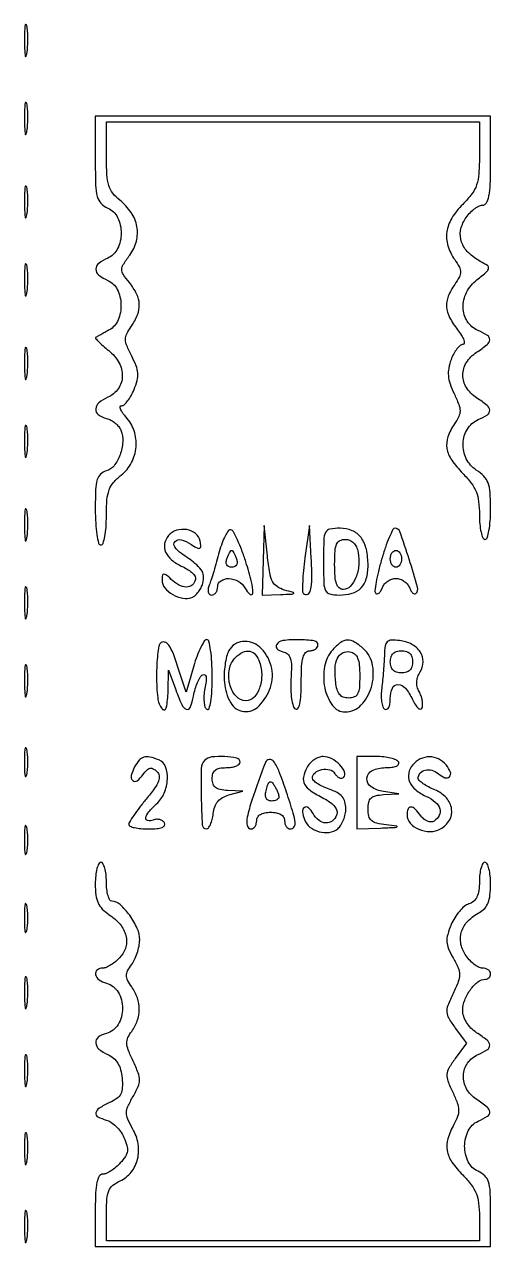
# Model space of a CAD drawing. Header units: millimetres. Extents: x 357084 to 357504, y 509210 to 509507.
# Drawn here: x 357352.81 to 357359.1, y 509438.23 to 509454.71 of the extents above; entities that cross this region are included whole.
import ezdxf

# ---------------------------------------------------------------- set-up
doc = ezdxf.new("R2010")
doc.units = ezdxf.units.MM

msp = doc.modelspace()

# ---------------------------------------------------------------- linework, layer by layer
for points in [[(357352.815, 509454.488, 0.006817), (357352.817, 509454.354, 0.040183), (357352.824, 509454.284, 0.720633), (357352.835, 509454.282, 0.075924), (357352.847, 509454.32, 0.022548), (357352.857, 509454.412, 0.015659), (357352.86, 509454.516, 0.015827), (357352.856, 509454.616, 0.031163), (357352.846, 509454.696, 0.248898), (357352.834, 509454.71, 0.49082), (357352.823, 509454.704, 0.030832), (357352.816, 509454.623, 0.00738)], [(357352.815, 509453.437, 0.006817), (357352.817, 509453.302, 0.040183), (357352.824, 509453.233, 0.720633), (357352.835, 509453.231, 0.075924), (357352.847, 509453.269, 0.022548), (357352.857, 509453.361, 0.015659), (357352.86, 509453.465, 0.015827), (357352.856, 509453.565, 0.031163), (357352.846, 509453.644, 0.248898), (357352.834, 509453.659, 0.49082), (357352.823, 509453.653, 0.030832), (357352.816, 509453.572, 0.00738)], [(357353.769, 509452.891, 0.006799), (357353.774, 509452.544, 0.056183), (357353.796, 509452.389, 0.128933), (357353.846, 509452.299, 0.098508), (357353.938, 509452.234, -0.177699), (357354.071, 509452.107, -0.113966), (357354.119, 509451.897, -0.113966), (357354.071, 509451.687, -0.177699), (357353.938, 509451.56, 0.061208), (357353.815, 509451.487, 0.232254), (357353.777, 509451.409, 0.232254), (357353.815, 509451.331, 0.061208), (357353.938, 509451.258, -0.1767), (357354.065, 509451.137, -0.107822), (357354.116, 509450.933, -0.106434), (357354.077, 509450.725, -0.168704), (357353.957, 509450.591, 0.000447), (357353.897, 509450.558, 0.000563), (357353.842, 509450.527, 0.000447), (357353.796, 509450.501, 0.004503), (357353.777, 509450.49, 0.464761), (357353.774, 509450.476, 0.018204), (357353.815, 509450.431, 0.021114), (357353.874, 509450.375, 0.011863), (357353.95, 509450.313, -0.099058), (357354.087, 509450.152, -0.132652), (357354.134, 509449.966, -0.149515), (357354.079, 509449.798, -0.137227), (357353.938, 509449.683, 0.069167), (357353.818, 509449.609, 0.206392), (357353.775, 509449.525, 0.255061), (357353.81, 509449.45, 0.09606), (357353.919, 509449.397, -0.059385), (357353.98, 509449.374, -0.047354), (357354.038, 509449.335, -0.048873), (357354.086, 509449.287, -0.081867), (357354.115, 509449.238, -0.106498), (357354.139, 509449.083, -0.072473), (357354.103, 509448.907, -0.076933), (357354.022, 509448.76, -0.166648), (357353.916, 509448.689, 0.127849), (357353.84, 509448.646, 0.133318), (357353.795, 509448.572, 0.05986), (357353.774, 509448.439, 0.009271), (357353.769, 509448.171, 0.014201), (357353.775, 509447.985, 0.024654), (357353.791, 509447.831, 0.022477), (357353.814, 509447.715, 0.344064), (357353.844, 509447.692, 0.326829), (357353.874, 509447.713, 0.029436), (357353.897, 509447.807, 0.029341), (357353.914, 509447.933, 0.018056), (357353.919, 509448.083, -0.018008), (357353.927, 509448.301, -0.069237), (357353.956, 509448.433, -0.091339), (357354.014, 509448.533, -0.046228), (357354.12, 509448.634, 0.104094), (357354.258, 509448.802, 0.100836), (357354.319, 509449.013, 0.100811), (357354.293, 509449.231, 0.10399), (357354.183, 509449.418, -0.026774), (357354.136, 509449.476, -0.063928), (357354.109, 509449.525, -0.150184), (357354.107, 509449.556, -0.350265), (357354.124, 509449.569, 0.189314), (357354.16, 509449.583, 0.041424), (357354.205, 509449.633, 0.037617), (357354.252, 509449.704, 0.028432), (357354.292, 509449.787, 0.035825), (357354.333, 509449.91, 0.07983), (357354.342, 509450.008, 0.074313), (357354.319, 509450.108, 0.027847), (357354.26, 509450.239, -0.019238), (357354.195, 509450.379, -0.096678), (357354.177, 509450.463, -0.1201), (357354.194, 509450.538, -0.036941), (357354.254, 509450.639, 0.057229), (357354.339, 509450.795, 0.10675), (357354.363, 509450.936, 0.105265), (357354.327, 509451.076, 0.05458), (357354.229, 509451.229, -0.021418), (357354.145, 509451.341, -0.15306), (357354.126, 509451.406, -0.140007), (357354.146, 509451.472, -0.016927), (357354.234, 509451.6, 0.095647), (357354.323, 509451.787, 0.109252), (357354.331, 509451.984, 0.10345), (357354.253, 509452.175, 0.078126), (357354.099, 509452.341, -0.060598), (357354.004, 509452.436, -0.093169), (357353.951, 509452.539, -0.059744), (357353.926, 509452.685, -0.012973), (357353.919, 509452.941), (357353.919, 509453.399), (357356.435, 509453.399), (357358.951, 509453.399), (357358.951, 509452.954, -0.01574), (357358.943, 509452.698, -0.065438), (357358.913, 509452.546, -0.081963), (357358.849, 509452.425, -0.033498), (357358.726, 509452.284, 0.058976), (357358.578, 509452.098, 0.101711), (357358.511, 509451.912, 0.110485), (357358.526, 509451.727, 0.078957), (357358.617, 509451.539, -0.027762), (357358.68, 509451.438, -0.125654), (357358.697, 509451.372, -0.125654), (357358.68, 509451.305, -0.027762), (357358.617, 509451.205, 0.057167), (357358.531, 509451.045, 0.11193), (357358.508, 509450.904, 0.104949), (357358.548, 509450.76, 0.046278), (357358.656, 509450.593, -0.0244), (357358.71, 509450.517, -0.053661), (357358.742, 509450.454, -0.110268), (357358.747, 509450.412, -0.389588), (357358.729, 509450.395, 0.181204), (357358.692, 509450.382, 0.047876), (357358.648, 509450.335, 0.042167), (357358.604, 509450.268, 0.03264), (357358.568, 509450.189, 0.044828), (357358.537, 509450.076, 0.068272), (357358.532, 509449.974, 0.060849), (357358.555, 509449.866, 0.028342), (357358.609, 509449.734, -0.018331), (357358.672, 509449.587, -0.090035), (357358.689, 509449.499, -0.116253), (357358.672, 509449.422, -0.040162), (357358.614, 509449.323, 0.069045), (357358.526, 509449.15, 0.125996), (357358.512, 509448.994, 0.110118), (357358.577, 509448.835, 0.045186), (357358.726, 509448.657, -0.032075), (357358.84, 509448.526, -0.068373), (357358.907, 509448.41, -0.066761), (357358.94, 509448.279, -0.029365), (357358.951, 509448.099, 0.021314), (357358.956, 509447.972, 0.03429), (357358.973, 509447.865, 0.037929), (357358.997, 509447.787, 0.308461), (357359.026, 509447.767, 0.330142), (357359.055, 509447.789, 0.027928), (357359.079, 509447.886, 0.028439), (357359.096, 509448.016, 0.017473), (357359.101, 509448.171, 0.015325), (357359.094, 509448.399, 0.071708), (357359.068, 509448.527, 0.105962), (357359.011, 509448.617, 0.055268), (357358.909, 509448.702, -0.134365), (357358.774, 509448.854, -0.123278), (357358.73, 509449.06, -0.128945), (357358.788, 509449.255, -0.153763), (357358.932, 509449.381, 0.036094), (357359.06, 509449.448, 0.275875), (357359.09, 509449.507, 0.212191), (357359.056, 509449.572, 0.022685), (357358.913, 509449.675, -0.106342), (357358.776, 509449.814, -0.142702), (357358.727, 509449.982, -0.142702), (357358.776, 509450.151, -0.106342), (357358.913, 509450.29, 0.022685), (357359.056, 509450.393, 0.212191), (357359.09, 509450.458, 0.275875), (357359.06, 509450.516, 0.036094), (357358.932, 509450.584, -0.146628), (357358.787, 509450.707, -0.139006), (357358.73, 509450.893, -0.1246), (357358.777, 509451.097, -0.106482), (357358.917, 509451.268, 0.00807), (357359.05, 509451.377, 0.172239), (357359.075, 509451.421, 0.300394), (357359.059, 509451.458, 0.023816), (357358.963, 509451.516, -0.070591), (357358.801, 509451.634, -0.114945), (357358.71, 509451.776, -0.128867), (357358.697, 509451.932, -0.102135), (357358.76, 509452.09, -0.038858), (357358.814, 509452.16, -0.041381), (357358.877, 509452.219, -0.045165), (357358.939, 509452.26, -0.122974), (357358.99, 509452.273, 0.263837), (357359.045, 509452.304, 0.089336), (357359.079, 509452.393, 0.038558), (357359.097, 509452.561, 0.007102), (357359.101, 509452.874), (357359.101, 509453.474), (357356.435, 509453.474), (357353.769, 509453.474)], [(357352.815, 509452.31, 0.006817), (357352.817, 509452.176, 0.040183), (357352.824, 509452.106, 0.720633), (357352.835, 509452.105, 0.075924), (357352.847, 509452.142, 0.022548), (357352.857, 509452.234, 0.015659), (357352.86, 509452.338, 0.015827), (357352.856, 509452.439, 0.031163), (357352.846, 509452.518, 0.248898), (357352.834, 509452.532, 0.49082), (357352.823, 509452.526, 0.030832), (357352.816, 509452.445, 0.00738)], [(357352.815, 509451.259, 0.006817), (357352.817, 509451.125, 0.040183), (357352.824, 509451.055, 0.720633), (357352.835, 509451.053, 0.075924), (357352.847, 509451.091, 0.022548), (357352.857, 509451.183, 0.015659), (357352.86, 509451.287, 0.015827), (357352.856, 509451.387, 0.031163), (357352.846, 509451.467, 0.248898), (357352.834, 509451.481, 0.49082), (357352.823, 509451.475, 0.030832), (357352.816, 509451.394, 0.00738)], [(357352.815, 509450.133, 0.006817), (357352.817, 509449.998, 0.040183), (357352.824, 509449.928, 0.720633), (357352.835, 509449.927, 0.075924), (357352.847, 509449.965, 0.022548), (357352.857, 509450.056, 0.015659), (357352.86, 509450.161, 0.015827), (357352.856, 509450.261, 0.031163), (357352.846, 509450.34, 0.248898), (357352.834, 509450.355, 0.49082), (357352.823, 509450.348, 0.030832), (357352.816, 509450.268, 0.00738)], [(357352.815, 509449.081, 0.006817), (357352.817, 509448.947, 0.040183), (357352.824, 509448.877, 0.720633), (357352.835, 509448.876, 0.075924), (357352.847, 509448.913, 0.022548), (357352.857, 509449.005, 0.015659), (357352.86, 509449.109, 0.015827), (357352.856, 509449.21, 0.031163), (357352.846, 509449.289, 0.248898), (357352.834, 509449.303, 0.49082), (357352.823, 509449.297, 0.030832), (357352.816, 509449.216, 0.00738)], [(357352.815, 509447.955, 0.006817), (357352.817, 509447.82, 0.040183), (357352.824, 509447.751, 0.720633), (357352.835, 509447.749, 0.075924), (357352.847, 509447.787, 0.022548), (357352.857, 509447.879, 0.015659), (357352.86, 509447.983, 0.015827), (357352.856, 509448.083, 0.031163), (357352.846, 509448.162, 0.248898), (357352.834, 509448.177, 0.49082), (357352.823, 509448.171, 0.030832), (357352.816, 509448.09, 0.00738)], [(357354.756, 509447.818, 0.12784), (357354.705, 509447.709, 0.150077), (357354.718, 509447.596, 0.118866), (357354.798, 509447.49, 0.064662), (357354.937, 509447.403, -0.030365), (357355.008, 509447.366, -0.038798), (357355.067, 509447.323, -0.042957), (357355.109, 509447.281, -0.175523), (357355.121, 509447.247, -0.168038), (357355.093, 509447.165, -0.196664), (357355.021, 509447.125, -0.138325), (357354.92, 509447.14, -0.07863), (357354.816, 509447.208, 0.009101), (357354.729, 509447.284, 0.158951), (357354.694, 509447.298, 0.390218), (357354.675, 509447.283, 0.037829), (357354.67, 509447.218, 0.172817), (357354.707, 509447.114, 0.089483), (357354.813, 509447.024, 0.085948), (357354.949, 509446.973, 0.139078), (357355.071, 509446.984, 0.086449), (357355.116, 509447.011, 0.048584), (357355.16, 509447.057, 0.046585), (357355.197, 509447.115, 0.055879), (357355.22, 509447.174, 0.087268), (357355.228, 509447.275, 0.132693), (357355.198, 509447.356, 0.073154), (357355.114, 509447.443, 0.013213), (357354.933, 509447.576, -0.084743), (357354.841, 509447.666, -0.362634), (357354.846, 509447.737, -0.275165), (357354.927, 509447.76, -0.072704), (357355.056, 509447.703, 0.012439), (357355.145, 509447.651, 0.206847), (357355.178, 509447.647, 0.348621), (357355.193, 509447.669, 0.027514), (357355.183, 509447.744, 0.17869), (357355.123, 509447.844, 0.126442), (357355.002, 509447.898, 0.118142), (357354.864, 509447.889, 0.145946)], [(357355.442, 509447.599, -0.003989), (357355.406, 509447.467, -0.003909), (357355.367, 509447.334, -0.00385), (357355.331, 509447.219, -0.014752), (357355.306, 509447.148, 0.049255), (357355.291, 509447.095, 0.103692), (357355.293, 509447.053, 0.160564), (357355.31, 509447.026, 0.174699), (357355.338, 509447.016, 0.134459), (357355.37, 509447.025, 0.100435), (357355.397, 509447.049, 0.087143), (357355.415, 509447.086, 0.072144), (357355.421, 509447.129, -0.252961), (357355.465, 509447.209, -0.158629), (357355.571, 509447.238, -0.118411), (357355.698, 509447.201, -0.135728), (357355.788, 509447.111, 0.088027), (357355.857, 509447.025, 0.629031), (357355.893, 509447.041, 0.071707), (357355.877, 509447.194, 0.013663), (357355.8, 509447.463, 0.013118), (357355.745, 509447.621, 0.018655), (357355.687, 509447.759, 0.014906), (357355.633, 509447.867, 0.191172), (357355.599, 509447.896, 0.322666), (357355.566, 509447.885, 0.039465), (357355.524, 509447.818, 0.034856), (357355.48, 509447.72, 0.021236)], [(357356.034, 509447.485), (357356.022, 509447.016), (357356.266, 509447.024, 0.001928), (357356.424, 509447.029, 0.195664), (357356.444, 509447.038, 0.561168), (357356.441, 509447.049, 0.003867), (357356.323, 509447.083, -0.077154), (357356.221, 509447.129, -0.132835), (357356.16, 509447.197, -0.076139), (357356.122, 509447.315, -0.013531), (357356.091, 509447.545), (357356.047, 509447.955)], [(357356.598, 509447.517, 0.010426), (357356.577, 509447.346, 0.015273), (357356.567, 509447.194, 0.010596), (357356.564, 509447.07, 0.198018), (357356.579, 509447.035, 0.334352), (357356.634, 509447.027, 0.216251), (357356.674, 509447.081, 0.054615), (357356.691, 509447.239, 0.011769), (357356.683, 509447.514), (357356.66, 509447.955)], [(357356.848, 509447.467, 0.006938), (357356.852, 509447.174, 0.102576), (357356.876, 509447.075, 0.234051), (357356.933, 509447.03, 0.053682), (357357.058, 509447.016, 0.068886), (357357.233, 509447.04, 0.129865), (357357.354, 509447.112, 0.128639), (357357.425, 509447.235, 0.066943), (357357.449, 509447.412, 0.052197), (357357.426, 509447.633, 0.108783), (357357.354, 509447.791, 0.133376), (357357.235, 509447.884, 0.099929), (357357.071, 509447.917, 0.045826), (357356.935, 509447.905, 0.236432), (357356.876, 509447.86, 0.108388), (357356.852, 509447.764, 0.00677)], [(357357.632, 509447.499, 0.011348), (357357.588, 509447.335, 0.017002), (357357.558, 509447.19, 0.012014), (357357.541, 509447.072, 0.230682), (357357.553, 509447.037, 0.252423), (357357.573, 509447.031, 0.132438), (357357.597, 509447.043, 0.078205), (357357.622, 509447.074, 0.040493), (357357.643, 509447.118, -0.08584), (357357.671, 509447.165, -0.066279), (357357.716, 509447.205, -0.066016), (357357.77, 509447.232, -0.083559), (357357.824, 509447.241, -0.083559), (357357.879, 509447.232, -0.066016), (357357.933, 509447.205, -0.066279), (357357.978, 509447.165, -0.08584), (357358.006, 509447.118, 0.039452), (357358.027, 509447.074, 0.076223), (357358.052, 509447.043, 0.129592), (357358.075, 509447.031, 0.25861), (357358.095, 509447.036, 0.272526), (357358.117, 509447.122, 0.00777), (357358.003, 509447.498, 0.007356), (357357.877, 509447.872, 0.317966), (357357.813, 509447.917, 0.284094), (357357.784, 509447.9, 0.013882), (357357.735, 509447.794, 0.019061), (357357.683, 509447.659, 0.012231)], [(357357.315, 509447.591, -0.06917), (357357.324, 509447.418, -0.07402), (357357.284, 509447.252, -0.0908), (357357.209, 509447.133, -0.209406), (357357.113, 509447.091, -0.181408), (357357.06, 509447.111, -0.131955), (357357.024, 509447.165, -0.065718), (357357.004, 509447.264, -0.016423), (357356.998, 509447.429, -0.014424), (357357.004, 509447.611, -0.084876), (357357.025, 509447.703, -0.178008), (357357.068, 509447.75, -0.117983), (357357.14, 509447.767, -0.097841), (357357.201, 509447.755, -0.099682), (357357.253, 509447.72, -0.088485), (357357.291, 509447.665, -0.060411)], [(357355.674, 509447.504, -0.074756), (357355.684, 509447.458, -0.14841), (357355.676, 509447.422, -0.165571), (357355.65, 509447.4, -0.098585), (357355.609, 509447.392, -0.098585), (357355.568, 509447.4, -0.165571), (357355.543, 509447.422, -0.14841), (357355.534, 509447.458, -0.074756), (357355.544, 509447.504, -0.015549), (357355.563, 509447.547, -0.023203), (357355.581, 509447.584, -0.019892), (357355.599, 509447.611, -0.247326), (357355.609, 509447.617, -0.247326), (357355.62, 509447.611, -0.019892), (357355.637, 509447.584, -0.023203), (357355.656, 509447.547, -0.015549)], [(357357.9, 509447.504, -0.064853), (357357.894, 509447.461, -0.082425), (357357.877, 509447.425, -0.098894), (357357.853, 509447.4, -0.148195), (357357.824, 509447.392, -0.148195), (357357.796, 509447.4, -0.098894), (357357.771, 509447.425, -0.082425), (357357.755, 509447.461, -0.064853), (357357.749, 509447.504, -0.064853), (357357.755, 509447.547, -0.082425), (357357.771, 509447.584, -0.098894), (357357.796, 509447.608, -0.148195), (357357.824, 509447.617, -0.148195), (357357.853, 509447.608, -0.098894), (357357.877, 509447.584, -0.082425), (357357.894, 509447.547, -0.064853)], [(357352.815, 509446.903, 0.006817), (357352.817, 509446.769, 0.040183), (357352.824, 509446.699, 0.720633), (357352.835, 509446.698, 0.075924), (357352.847, 509446.736, 0.022548), (357352.857, 509446.827, 0.015659), (357352.86, 509446.931, 0.015827), (357352.856, 509447.032, 0.031163), (357352.846, 509447.111, 0.248898), (357352.834, 509447.125, 0.49082), (357352.823, 509447.119, 0.030832), (357352.816, 509447.038, 0.00738)], [(357354.647, 509446.367, 0.155822), (357354.626, 509446.327, 0.013222), (357354.61, 509446.214, 0.016524), (357354.599, 509446.075, 0.012028), (357354.595, 509445.919, 0.026612), (357354.611, 509445.629, 0.138076), (357354.67, 509445.481, 0.644499), (357354.727, 509445.494, 0.044122), (357354.751, 509445.716), (357354.757, 509446.002), (357354.845, 509445.764, 0.014233), (357354.935, 509445.539, 0.187892), (357354.997, 509445.477, 0.434282), (357355.049, 509445.499, 0.037948), (357355.093, 509445.654, -0.024904), (357355.117, 509445.749, -0.028526), (357355.149, 509445.837, -0.029483), (357355.185, 509445.907, -0.122674), (357355.218, 509445.94, -0.276986), (357355.245, 509445.941, -0.224231), (357355.263, 509445.916, -0.071375), (357355.264, 509445.853, -0.018395), (357355.248, 509445.754, 0.03135), (357355.235, 509445.661, 0.041112), (357355.236, 509445.576, 0.046491), (357355.249, 509445.508, 0.186899), (357355.274, 509445.475, 0.481947), (357355.304, 509445.486, 0.041803), (357355.326, 509445.577, 0.028602), (357355.342, 509445.723, 0.01162), (357355.346, 509445.923, 0.013891), (357355.341, 509446.112, 0.022811), (357355.325, 509446.271, 0.018991), (357355.302, 509446.392, 0.350381), (357355.273, 509446.415, 0.258195), (357355.24, 509446.397, 0.024762), (357355.192, 509446.311, 0.026625), (357355.142, 509446.196, 0.017719), (357355.097, 509446.06), (357354.994, 509445.706), (357354.898, 509446.004, 0.013262), (357354.822, 509446.222, 0.060979), (357354.76, 509446.34, 0.171486), (357354.703, 509446.381, 0.274163)], [(357355.572, 509446.267, 0.060881), (357355.541, 509446.187, 0.026488), (357355.519, 509446.075, 0.025733), (357355.508, 509445.953, 0.031133), (357355.511, 509445.838, 0.108307), (357355.596, 509445.562, 0.241348), (357355.775, 509445.445, 0.23416), (357355.979, 509445.521, 0.104209), (357356.132, 509445.771, 0.15541), (357356.142, 509446.062, 0.143997), (357355.983, 509446.316, 0.208118), (357355.756, 509446.389, 0.250791)], [(357356.213, 509446.346, 0.179523), (357356.208, 509446.318, 0.14782), (357356.221, 509446.29, 0.102059), (357356.254, 509446.266, 0.057498), (357356.3, 509446.252, -0.133704), (357356.363, 509446.221, -0.142584), (357356.4, 509446.163, -0.071466), (357356.415, 509446.061, -0.014601), (357356.409, 509445.878, 0.022186), (357356.406, 509445.741, 0.029877), (357356.417, 509445.617, 0.030254), (357356.438, 509445.52, 0.189588), (357356.468, 509445.48, 0.403445), (357356.502, 509445.487, 0.094165), (357356.528, 509445.547, 0.041466), (357356.543, 509445.665, 0.01229), (357356.548, 509445.848, -0.011922), (357356.553, 509446.057, -0.05402), (357356.572, 509446.177, -0.117753), (357356.607, 509446.241, -0.212721), (357356.66, 509446.265, 0.064853), (357356.704, 509446.271, 0.082425), (357356.74, 509446.287, 0.098894), (357356.764, 509446.312, 0.148195), (357356.773, 509446.34, 0.37326), (357356.723, 509446.398, 0.032928), (357356.515, 509446.414, 0.033294), (357356.3, 509446.402, 0.227363)], [(357356.972, 509446.278, 0.140945), (357356.862, 509446.053, 0.093292), (357356.865, 509445.764, 0.107815), (357356.969, 509445.526, 0.240635), (357357.14, 509445.439, 0.203701), (357357.353, 509445.53, 0.121759), (357357.494, 509445.773, 0.11382), (357357.51, 509446.067, 0.167604), (357357.387, 509446.291, 0.044314), (357357.266, 509446.382, 0.148557), (357357.171, 509446.408, 0.153687), (357357.08, 509446.376, 0.04848)], [(357357.669, 509446.214, -0.00927), (357357.665, 509446.116, -0.004896), (357357.656, 509445.994, -0.004869), (357357.645, 509445.869, -0.007497), (357357.633, 509445.762, 0.030514), (357357.626, 509445.667, 0.039011), (357357.632, 509445.579, 0.043261), (357357.649, 509445.51, 0.175877), (357357.675, 509445.476, 0.263546), (357357.704, 509445.475, 0.157627), (357357.728, 509445.499, 0.080994), (357357.744, 509445.551, 0.036263), (357357.749, 509445.622, -0.098616), (357357.777, 509445.761, -0.316381), (357357.852, 509445.809, -0.212538), (357357.953, 509445.758, -0.061564), (357358.048, 509445.608, 0.028479), (357358.087, 509445.535, 0.073022), (357358.126, 509445.489, 0.185484), (357358.156, 509445.478, 0.313595), (357358.178, 509445.493, 0.089854), (357358.185, 509445.537, 0.04158), (357358.18, 509445.595, 0.039408), (357358.163, 509445.657, 0.044), (357358.138, 509445.713, -0.064301), (357358.112, 509445.778, -0.075611), (357358.105, 509445.844, -0.072947), (357358.118, 509445.911, -0.05467), (357358.151, 509445.979, 0.136684), (357358.191, 509446.116, 0.150238), (357358.153, 509446.248, 0.129004), (357358.039, 509446.351, 0.089518), (357357.873, 509446.402, 0.035696), (357357.764, 509446.407, 0.181983), (357357.708, 509446.384, 0.17144), (357357.679, 509446.33, 0.030956)], [(357355.986, 509446.11, -0.077711), (357356.014, 509445.932, -0.083972), (357355.984, 509445.759, -0.104716), (357355.908, 509445.634, -0.206738), (357355.803, 509445.589, -0.216127), (357355.668, 509445.651, -0.121063), (357355.582, 509445.815, -0.10745), (357355.578, 509446.017, -0.149784), (357355.662, 509446.175, -0.081254), (357355.761, 509446.246, -0.16656), (357355.854, 509446.258, -0.175944), (357355.932, 509446.211, -0.092194)], [(357357.336, 509445.926, -0.017502), (357357.331, 509445.765, -0.099078), (357357.308, 509445.683, -0.184006), (357357.263, 509445.641, -0.094755), (357357.186, 509445.627, -0.087649), (357357.115, 509445.639, -0.134353), (357357.065, 509445.675, -0.104182), (357357.031, 509445.74, -0.03943), (357357.012, 509445.84, -0.038159), (357357.004, 509446.032, -0.100463), (357357.037, 509446.166, -0.168082), (357357.106, 509446.237, -0.165459), (357357.205, 509446.251, -0.125602), (357357.267, 509446.222, -0.124532), (357357.308, 509446.166, -0.074795), (357357.33, 509446.073, -0.021641)], [(357358.05, 509446.115, -0.072254), (357358.04, 509446.049, -0.124864), (357358.012, 509446.002, -0.124864), (357357.965, 509445.974, -0.072254), (357357.9, 509445.965, -0.072254), (357357.834, 509445.974, -0.124864), (357357.787, 509446.002, -0.124864), (357357.759, 509446.049, -0.072254), (357357.749, 509446.115, -0.072254), (357357.759, 509446.181, -0.124864), (357357.787, 509446.228, -0.124864), (357357.834, 509446.256, -0.072254), (357357.9, 509446.265, -0.072254), (357357.965, 509446.256, -0.124864), (357358.012, 509446.228, -0.124864), (357358.04, 509446.181, -0.072254)], [(357352.815, 509445.852, 0.006817), (357352.817, 509445.718, 0.040183), (357352.824, 509445.648, 0.720633), (357352.835, 509445.646, 0.075924), (357352.847, 509445.684, 0.022548), (357352.857, 509445.776, 0.015659), (357352.86, 509445.88, 0.015827), (357352.856, 509445.98, 0.031163), (357352.846, 509446.06, 0.248898), (357352.834, 509446.074, 0.49082), (357352.823, 509446.068, 0.030832), (357352.816, 509445.987, 0.00738)], [(357352.814, 509444.763, 0.008087), (357352.815, 509444.642, 0.039503), (357352.823, 509444.574, 0.611425), (357352.834, 509444.571, 0.142433), (357352.846, 509444.594, 0.029693), (357352.856, 509444.671, 0.017887), (357352.859, 509444.763, 0.017887), (357352.856, 509444.855, 0.029693), (357352.846, 509444.932, 0.142433), (357352.834, 509444.955, 0.611425), (357352.823, 509444.952, 0.039503), (357352.815, 509444.884, 0.008087)], [(357354.3, 509444.698, 0.058468), (357354.254, 509444.581, 0.28063), (357354.274, 509444.515, 0.363052), (357354.333, 509444.512, 0.069021), (357354.414, 509444.595, -0.037102), (357354.466, 509444.656, -0.142501), (357354.509, 509444.679, -0.182528), (357354.551, 509444.673, -0.069078), (357354.6, 509444.637, -0.163043), (357354.63, 509444.578, -0.129858), (357354.622, 509444.507, -0.06486), (357354.569, 509444.41, -0.01499), (357354.455, 509444.263, 0.009269), (357354.365, 509444.15, 0.012928), (357354.289, 509444.045, 0.009334), (357354.23, 509443.955, 0.141752), (357354.22, 509443.92, 0.313332), (357354.236, 509443.898, 0.03566), (357354.298, 509443.879, 0.032983), (357354.385, 509443.866, 0.020444), (357354.487, 509443.862, 0.021145), (357354.599, 509443.867, 0.06722), (357354.672, 509443.883, 0.161942), (357354.704, 509443.909, 0.290028), (357354.705, 509443.942, 0.109884), (357354.678, 509443.97, 0.081902), (357354.639, 509443.987, 0.076891), (357354.594, 509443.992, 0.078162), (357354.55, 509443.982, -0.129427), (357354.475, 509443.974, -0.430692), (357354.45, 509444.01, -0.126583), (357354.491, 509444.092, -0.031814), (357354.595, 509444.2, 0.109468), (357354.698, 509444.345, 0.086757), (357354.742, 509444.533, 0.100924), (357354.717, 509444.701, 0.217064), (357354.627, 509444.793, 0.034022), (357354.503, 509444.831, 0.128899), (357354.423, 509444.829, 0.149271), (357354.361, 509444.788, 0.051119)], [(357355.246, 509444.788, 0.192723), (357355.198, 509444.676, 0.011371), (357355.197, 509444.296, 0.009002), (357355.213, 509443.913, 0.397429), (357355.266, 509443.862, 0.231297), (357355.295, 509443.876, 0.057435), (357355.323, 509443.922, 0.046899), (357355.346, 509443.988, 0.03212), (357355.36, 509444.066, -0.054844), (357355.382, 509444.161, -0.08933), (357355.423, 509444.233, -0.091838), (357355.485, 509444.285, -0.060944), (357355.572, 509444.321), (357355.759, 509444.373), (357355.553, 509444.38, -0.038502), (357355.454, 509444.392, -0.116), (357355.392, 509444.419, -0.149927), (357355.358, 509444.467, -0.081032), (357355.346, 509444.538, -0.07578), (357355.357, 509444.608, -0.149477), (357355.389, 509444.654, -0.124434), (357355.445, 509444.68, -0.044917), (357355.534, 509444.688, 0.038131), (357355.606, 509444.694, 0.057076), (357355.667, 509444.71, 0.074992), (357355.708, 509444.734, 0.226478), (357355.722, 509444.763, 0.35554), (357355.679, 509444.815, 0.03797), (357355.514, 509444.837, 0.039155), (357355.338, 509444.832, 0.172027)], [(357356.063, 509444.757, 0.003612), (357355.883, 509444.251, 0.03102), (357355.819, 509444.02, 0.104762), (357355.818, 509443.906, 0.354869), (357355.872, 509443.862, 0.148195), (357355.901, 509443.871, 0.098894), (357355.925, 509443.895, 0.082425), (357355.941, 509443.932, 0.064853), (357355.947, 509443.975, -0.140575), (357355.96, 509444.021, -0.118484), (357355.997, 509444.057, -0.088208), (357356.056, 509444.08, -0.04716), (357356.135, 509444.087, -0.04716), (357356.213, 509444.08, -0.088208), (357356.272, 509444.057, -0.118484), (357356.309, 509444.021, -0.140575), (357356.323, 509443.975, 0.064853), (357356.328, 509443.932, 0.082425), (357356.345, 509443.895, 0.098894), (357356.369, 509443.871, 0.148195), (357356.398, 509443.862, 0.234517), (357356.449, 509443.887, 0.188534), (357356.466, 509443.947, 0.050583), (357356.44, 509444.073, 0.005448), (357356.35, 509444.356, 0.012162), (357356.251, 509444.632, 0.062979), (357356.174, 509444.774, 0.285276), (357356.114, 509444.799, 0.271538)], [(357356.622, 509444.687, 0.075267), (357356.578, 509444.562, 0.175848), (357356.593, 509444.466, 0.120323), (357356.674, 509444.378, 0.027301), (357356.85, 509444.274, -0.034547), (357356.942, 509444.218, -0.073631), (357357.001, 509444.161, -0.106095), (357357.029, 509444.105, -0.152421), (357357.025, 509444.049, -0.137618), (357356.965, 509443.968, -0.180995), (357356.878, 509443.942, -0.154552), (357356.784, 509443.978, -0.097397), (357356.707, 509444.068, 0.076903), (357356.646, 509444.147, 0.351447), (357356.591, 509444.151, 0.276189), (357356.565, 509444.094, 0.065354), (357356.591, 509443.988, 0.133631), (357356.665, 509443.887, 0.101622), (357356.789, 509443.824, 0.102561), (357356.926, 509443.815, 0.138838), (357357.04, 509443.865, 0.080502), (357357.081, 509443.913, 0.044201), (357357.117, 509443.983, 0.042611), (357357.141, 509444.062, 0.052481), (357357.149, 509444.138, 0.069998), (357357.136, 509444.228, 0.108568), (357357.099, 509444.297, 0.091848), (357357.03, 509444.352, 0.039242), (357356.923, 509444.399, -0.025974), (357356.837, 509444.434, -0.035996), (357356.764, 509444.475, -0.039187), (357356.712, 509444.516, -0.210766), (357356.698, 509444.548, -0.227126), (357356.733, 509444.62, -0.121427), (357356.825, 509444.663, -0.113725), (357356.931, 509444.66, -0.191898), (357357.002, 509444.607, 0.059049), (357357.03, 509444.572, 0.093111), (357357.062, 509444.55, 0.126234), (357357.093, 509444.545, 0.175017), (357357.118, 509444.557, 0.302343), (357357.132, 509444.63, 0.097045), (357357.068, 509444.727, 0.078319), (357356.957, 509444.81, 0.12113), (357356.842, 509444.838, 0.094009), (357356.783, 509444.827, 0.057513), (357356.72, 509444.794, 0.054915), (357356.663, 509444.745, 0.063893)], [(357357.299, 509444.35), (357357.299, 509443.862), (357357.618, 509443.874, 0.001178), (357357.813, 509443.882, 0.118219), (357357.839, 509443.889, 0.719386), (357357.837, 509443.898, 0.002653), (357357.693, 509443.916, -0.029367), (357357.565, 509443.94, -0.119886), (357357.496, 509443.976, -0.15463), (357357.46, 509444.034, -0.059813), (357357.449, 509444.13, -0.052378), (357357.459, 509444.223, -0.152852), (357357.49, 509444.278, -0.137028), (357357.55, 509444.31, -0.038923), (357357.655, 509444.324), (357357.862, 509444.335), (357357.655, 509444.366, -0.110946), (357357.49, 509444.431, -0.268831), (357357.434, 509444.545, -0.270064), (357357.506, 509444.649, -0.111381), (357357.679, 509444.688, 0.027979), (357357.768, 509444.693, 0.069343), (357357.831, 509444.709, 0.145541), (357357.861, 509444.734, 0.297719), (357357.862, 509444.763, 0.159713), (357357.828, 509444.792, 0.035556), (357357.753, 509444.816, 0.033489), (357357.66, 509444.833, 0.026918), (357357.557, 509444.838), (357357.299, 509444.838)], [(357358.051, 509444.727, 0.125111), (357357.997, 509444.614, 0.152071), (357358.009, 509444.498, 0.120453), (357358.091, 509444.389, 0.063831), (357358.235, 509444.3, -0.067629), (357358.356, 509444.224, -0.143876), (357358.416, 509444.133, -0.196648), (357358.409, 509444.043, -0.136366), (357358.339, 509443.968, -0.144083), (357358.299, 509443.957, -0.090383), (357358.251, 509443.966, -0.076762), (357358.203, 509443.995, -0.063487), (357358.161, 509444.038, 0.034437), (357358.084, 509444.13, 0.183605), (357358.026, 509444.157, 0.341837), (357357.988, 509444.132, 0.08235), (357357.975, 509444.052, 0.182607), (357358.017, 509443.94, 0.11261), (357358.133, 509443.857, 0.101254), (357358.285, 509443.827, 0.12249), (357358.425, 509443.862, 0.137604), (357358.546, 509443.978, 0.170195), (357358.576, 509444.13, 0.152827), (357358.505, 509444.28, 0.107811), (357358.35, 509444.388, -0.021794), (357358.264, 509444.428, -0.030605), (357358.191, 509444.472, -0.031062), (357358.138, 509444.513, -0.214278), (357358.125, 509444.543, -0.177869), (357358.151, 509444.613, -0.157415), (357358.218, 509444.654, -0.128422), (357358.308, 509444.653, -0.106395), (357358.393, 509444.609, 0.075952), (357358.486, 509444.553, 0.309816), (357358.548, 509444.566, 0.297617), (357358.559, 509444.629, 0.073681), (357358.502, 509444.724, 0.105409), (357358.399, 509444.805, 0.113444), (357358.276, 509444.834, 0.114162), (357358.152, 509444.806, 0.107798)], [(357356.246, 509444.294, -0.182983), (357356.239, 509444.272, -0.093473), (357356.216, 509444.254, -0.07235), (357356.182, 509444.242, -0.051441), (357356.142, 509444.238, -0.122534), (357356.099, 509444.248, -0.174563), (357356.073, 509444.277, -0.118851), (357356.065, 509444.325, -0.043627), (357356.077, 509444.394, -0.021889), (357356.1, 509444.469, -0.185328), (357356.123, 509444.495, -0.331312), (357356.149, 509444.492, -0.055202), (357356.182, 509444.45, -0.021915), (357356.206, 509444.408, -0.021382), (357356.227, 509444.363, -0.021856), (357356.242, 509444.322, -0.071114)], [(357352.814, 509443.712, 0.008087), (357352.815, 509443.591, 0.039503), (357352.823, 509443.523, 0.611425), (357352.834, 509443.52, 0.142433), (357352.846, 509443.543, 0.029693), (357352.856, 509443.62, 0.017887), (357352.859, 509443.712, 0.017887), (357352.856, 509443.804, 0.029693), (357352.846, 509443.881, 0.142433), (357352.834, 509443.904, 0.611425), (357352.823, 509443.901, 0.039503), (357352.815, 509443.833, 0.008087)], [(357353.769, 509443.12, 0.030101), (357353.778, 509442.97, 0.074278), (357353.807, 509442.864, 0.087863), (357353.863, 509442.782, 0.055876), (357353.951, 509442.709, -0.070329), (357354.103, 509442.576, -0.114209), (357354.182, 509442.424, -0.133433), (357354.181, 509442.271, -0.115511), (357354.102, 509442.13, -0.034611), (357354.045, 509442.074, -0.03475), (357353.98, 509442.027, -0.036934), (357353.918, 509441.995, -0.10292), (357353.87, 509441.985, 0.164243), (357353.794, 509441.959, 0.298502), (357353.773, 509441.899, 0.178067), (357353.821, 509441.828, 0.092626), (357353.92, 509441.781, -0.197805), (357354.078, 509441.662, -0.134721), (357354.137, 509441.443, -0.134503), (357354.077, 509441.224, -0.197104), (357353.919, 509441.105, 0.09606), (357353.81, 509441.053, 0.255061), (357353.775, 509440.977, 0.206392), (357353.818, 509440.893, 0.069167), (357353.938, 509440.82, -0.073812), (357354.015, 509440.772, -0.079647), (357354.072, 509440.704, -0.07007), (357354.11, 509440.615, -0.04221), (357354.131, 509440.502, -0.033646), (357354.134, 509440.372, -0.108767), (357354.113, 509440.288, -0.121413), (357354.06, 509440.227, -0.047098), (357353.962, 509440.171, 0.030264), (357353.821, 509440.096, 0.212332), (357353.778, 509440.034, 0.330185), (357353.804, 509439.98, 0.056237), (357353.918, 509439.936, -0.086592), (357353.981, 509439.907, -0.04422), (357354.049, 509439.851, -0.042172), (357354.11, 509439.78, -0.049198), (357354.155, 509439.702, -0.033723), (357354.196, 509439.593, -0.107661), (357354.202, 509439.515, -0.112098), (357354.175, 509439.444, -0.038201), (357354.107, 509439.357, -0.033375), (357354.048, 509439.299, -0.034115), (357353.982, 509439.25, -0.036245), (357353.918, 509439.216, -0.105504), (357353.87, 509439.206, 0.26939), (357353.823, 509439.179, 0.078706), (357353.792, 509439.097, 0.040622), (357353.774, 509438.953, 0.010412), (357353.769, 509438.718), (357353.769, 509438.23), (357356.435, 509438.23), (357359.101, 509438.23), (357359.101, 509438.7, 0.010072), (357359.096, 509438.97, 0.065251), (357359.073, 509439.104, 0.127886), (357359.023, 509439.185, 0.087134), (357358.932, 509439.245, -0.177699), (357358.8, 509439.372, -0.113966), (357358.751, 509439.582, -0.113966), (357358.8, 509439.791, -0.177699), (357358.932, 509439.919, 0.03645), (357359.061, 509439.987, 0.279407), (357359.09, 509440.045, 0.209264), (357359.055, 509440.111, 0.021854), (357358.909, 509440.216, -0.121211), (357358.778, 509440.357, -0.137572), (357358.735, 509440.536, -0.144171), (357358.792, 509440.705, -0.137363), (357358.932, 509440.82, 0.036094), (357359.06, 509440.887, 0.275875), (357359.09, 509440.946, 0.212191), (357359.056, 509441.011, 0.022685), (357358.913, 509441.114, -0.052503), (357358.836, 509441.177, -0.05686), (357358.777, 509441.253, -0.060608), (357358.739, 509441.335, -0.078059), (357358.726, 509441.418, -0.094852), (357358.752, 509441.554, -0.063781), (357358.829, 509441.694, -0.067403), (357358.931, 509441.8, -0.168708), (357359.031, 509441.835, 0.106871), (357359.058, 509441.84, 0.099464), (357359.081, 509441.857, 0.095921), (357359.096, 509441.881, 0.091722), (357359.101, 509441.91, 0.146046), (357359.093, 509441.938, 0.099209), (357359.068, 509441.963, 0.083165), (357359.033, 509441.979, 0.065914), (357358.99, 509441.985, -0.122974), (357358.939, 509441.997, -0.045165), (357358.877, 509442.038, -0.041381), (357358.814, 509442.097, -0.038858), (357358.76, 509442.167, -0.101632), (357358.698, 509442.324, -0.126145), (357358.709, 509442.479, -0.114581), (357358.797, 509442.621, -0.074146), (357358.953, 509442.737, 0.086253), (357359.022, 509442.791, 0.090307), (357359.068, 509442.865, 0.067137), (357359.093, 509442.968, 0.026717), (357359.101, 509443.114, 0.02381), (357359.096, 509443.228, 0.037979), (357359.079, 509443.324, 0.04436), (357359.055, 509443.393, 0.294715), (357359.026, 509443.412, 0.27491), (357358.997, 509443.394, 0.053598), (357358.973, 509443.336, 0.043338), (357358.956, 509443.253, 0.027566), (357358.951, 509443.154, -0.030875), (357358.943, 509443.03, -0.078978), (357358.918, 509442.944, -0.108443), (357358.874, 509442.887, -0.098483), (357358.809, 509442.851, 0.098163), (357358.747, 509442.817, 0.040973), (357358.68, 509442.75, 0.038491), (357358.617, 509442.665, 0.040442), (357358.57, 509442.572, 0.028717), (357358.523, 509442.438, 0.084765), (357358.512, 509442.341, 0.08565), (357358.535, 509442.247, 0.029725), (357358.597, 509442.122, -0.026182), (357358.665, 509441.988, -0.104703), (357358.684, 509441.898, -0.093007), (357358.666, 509441.804, -0.01826), (357358.597, 509441.644, 0.017594), (357358.525, 509441.48, 0.109414), (357358.511, 509441.391, 0.121691), (357358.537, 509441.308, 0.023911), (357358.625, 509441.177), (357358.778, 509440.972), (357358.625, 509440.765, 0.023983), (357358.539, 509440.636, 0.116723), (357358.512, 509440.552, 0.110325), (357358.525, 509440.463, 0.02035), (357358.591, 509440.31, -0.022086), (357358.651, 509440.169, -0.079695), (357358.67, 509440.073, -0.095809), (357358.656, 509439.986, -0.04058), (357358.607, 509439.878, 0.053482), (357358.526, 509439.684, 0.116359), (357358.516, 509439.524, 0.109668), (357358.579, 509439.37, 0.04432), (357358.726, 509439.195, -0.032075), (357358.84, 509439.064, -0.068373), (357358.907, 509438.948, -0.066761), (357358.94, 509438.817, -0.029365), (357358.951, 509438.637), (357358.951, 509438.305), (357356.435, 509438.305), (357353.919, 509438.305), (357353.919, 509438.668, -0.0166), (357353.926, 509438.872, -0.081801), (357353.952, 509438.983, -0.125225), (357354.007, 509439.056, -0.063106), (357354.105, 509439.116, 0.118742), (357354.255, 509439.234, 0.109735), (357354.34, 509439.409, 0.101442), (357354.347, 509439.616, 0.087714), (357354.273, 509439.821, -0.024882), (357354.207, 509439.95, -0.108678), (357354.19, 509440.034, -0.105196), (357354.209, 509440.118, -0.022575), (357354.278, 509440.252, 0.025454), (357354.347, 509440.387, 0.104464), (357354.366, 509440.477, 0.093853), (357354.348, 509440.572, 0.018387), (357354.279, 509440.732, -0.017516), (357354.214, 509440.881, -0.081971), (357354.195, 509440.972, -0.11847), (357354.209, 509441.047, -0.05616), (357354.26, 509441.132, 0.076776), (357354.336, 509441.274, 0.085467), (357354.363, 509441.427, 0.083606), (357354.337, 509441.583, 0.069649), (357354.26, 509441.732, -0.030405), (357354.205, 509441.823, -0.12094), (357354.189, 509441.886, -0.128494), (357354.204, 509441.948, -0.036228), (357354.258, 509442.031, 0.051909), (357354.299, 509442.099, 0.030844), (357354.334, 509442.187, 0.030611), (357354.359, 509442.281, 0.045634), (357354.368, 509442.365, 0.109185), (357354.336, 509442.519, 0.050668), (357354.233, 509442.697, 0.050531), (357354.104, 509442.842, 0.188108), (357353.992, 509442.886, -0.283257), (357353.964, 509442.903, -0.049718), (357353.941, 509442.963, -0.041068), (357353.925, 509443.048, -0.025955), (357353.919, 509443.149, 0.027026), (357353.914, 509443.249, 0.042582), (357353.897, 509443.334, 0.052312), (357353.873, 509443.394, 0.277684), (357353.844, 509443.412, 0.292032), (357353.815, 509443.393, 0.045617), (357353.791, 509443.326, 0.0387), (357353.775, 509443.232, 0.024307)], [(357352.814, 509442.661, 0.008087), (357352.815, 509442.54, 0.039503), (357352.823, 509442.472, 0.611425), (357352.834, 509442.468, 0.142433), (357352.846, 509442.492, 0.029693), (357352.856, 509442.569, 0.017887), (357352.859, 509442.661, 0.017887), (357352.856, 509442.753, 0.029693), (357352.846, 509442.83, 0.142433), (357352.834, 509442.853, 0.611425), (357352.823, 509442.85, 0.039503), (357352.815, 509442.782, 0.008087)], [(357352.815, 509441.647, 0.006817), (357352.817, 509441.512, 0.040183), (357352.824, 509441.443, 0.720633), (357352.835, 509441.441, 0.075924), (357352.847, 509441.479, 0.022548), (357352.857, 509441.571, 0.015659), (357352.86, 509441.675, 0.015827), (357352.856, 509441.775, 0.031163), (357352.846, 509441.854, 0.248898), (357352.834, 509441.869, 0.49082), (357352.823, 509441.863, 0.030832), (357352.816, 509441.782, 0.00738)], [(357352.815, 509440.595, 0.006817), (357352.817, 509440.461, 0.040183), (357352.824, 509440.391, 0.720633), (357352.835, 509440.39, 0.075924), (357352.847, 509440.427, 0.022548), (357352.857, 509440.519, 0.015659), (357352.86, 509440.623, 0.015827), (357352.856, 509440.724, 0.031163), (357352.846, 509440.803, 0.248898), (357352.834, 509440.817, 0.49082), (357352.823, 509440.811, 0.030832), (357352.816, 509440.73, 0.00738)], [(357352.815, 509439.544, 0.006817), (357352.817, 509439.41, 0.040183), (357352.824, 509439.34, 0.720633), (357352.835, 509439.338, 0.075924), (357352.847, 509439.376, 0.022548), (357352.857, 509439.468, 0.015659), (357352.86, 509439.572, 0.015827), (357352.856, 509439.672, 0.031163), (357352.846, 509439.752, 0.248898), (357352.834, 509439.766, 0.49082), (357352.823, 509439.76, 0.030832), (357352.816, 509439.679, 0.00738)], [(357352.815, 509438.493, 0.006817), (357352.817, 509438.358, 0.040183), (357352.824, 509438.289, 0.720633), (357352.835, 509438.287, 0.075924), (357352.847, 509438.325, 0.022548), (357352.857, 509438.417, 0.015659), (357352.86, 509438.521, 0.015827), (357352.856, 509438.621, 0.031163), (357352.846, 509438.7, 0.248898), (357352.834, 509438.715, 0.49082), (357352.823, 509438.709, 0.030832), (357352.816, 509438.628, 0.00738)]]:
    msp.add_lwpolyline(points, format="xyb", close=True)

doc.saveas('drawing.dxf')
